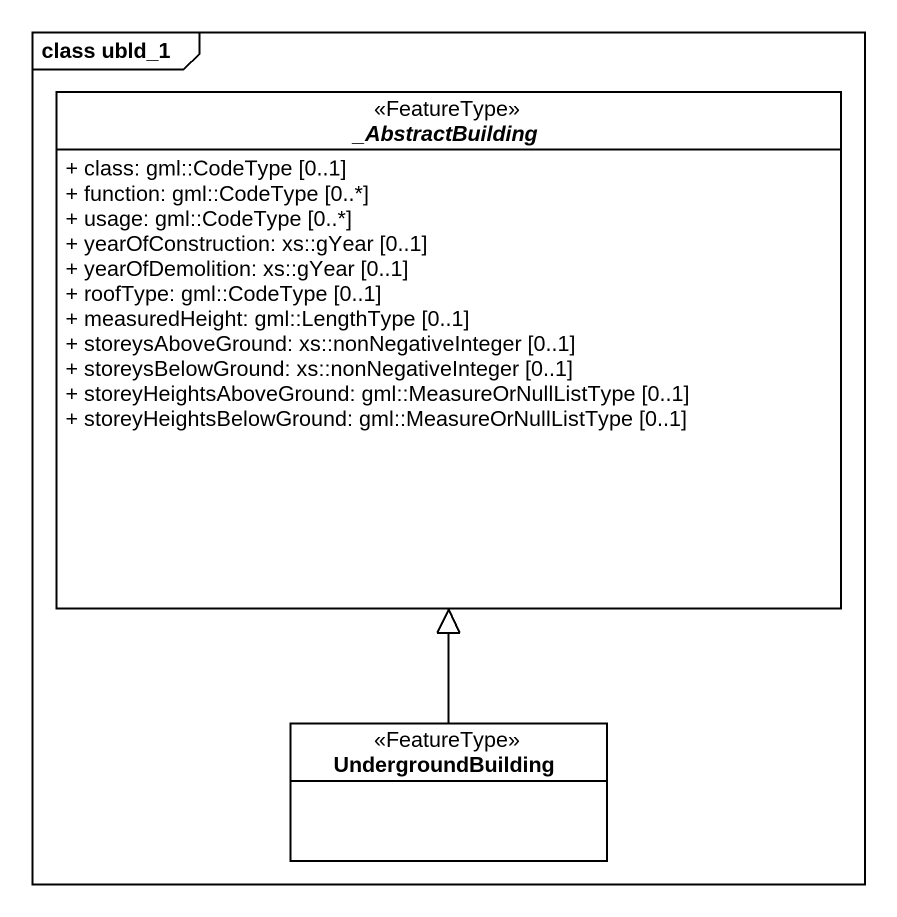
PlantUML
@startuml
mainframe class ubld_1
hide circle
hide empty members
skinparam classAttributeIconSize 0
abstract class "_AbstractBuilding" as AbstractBuilding <<FeatureType>> #FFFFFF {
  + class: gml::CodeType [0..1]
  + function: gml::CodeType [0..*]
  + usage: gml::CodeType [0..*]
  + yearOfConstruction: xs::gYear [0..1]
  + yearOfDemolition: xs::gYear [0..1]
  + roofType: gml::CodeType [0..1]
  + measuredHeight: gml::LengthType [0..1]
  + storeysAboveGround: xs::nonNegativeInteger [0..1]
  + storeysBelowGround: xs::nonNegativeInteger [0..1]
  + storeyHeightsAboveGround: gml::MeasureOrNullListType [0..1]
  + storeyHeightsBelowGround: gml::MeasureOrNullListType [0..1]
}
class UndergroundBuilding <<FeatureType>> #FFFFFF
UndergroundBuilding -up-|> AbstractBuilding
@enduml
